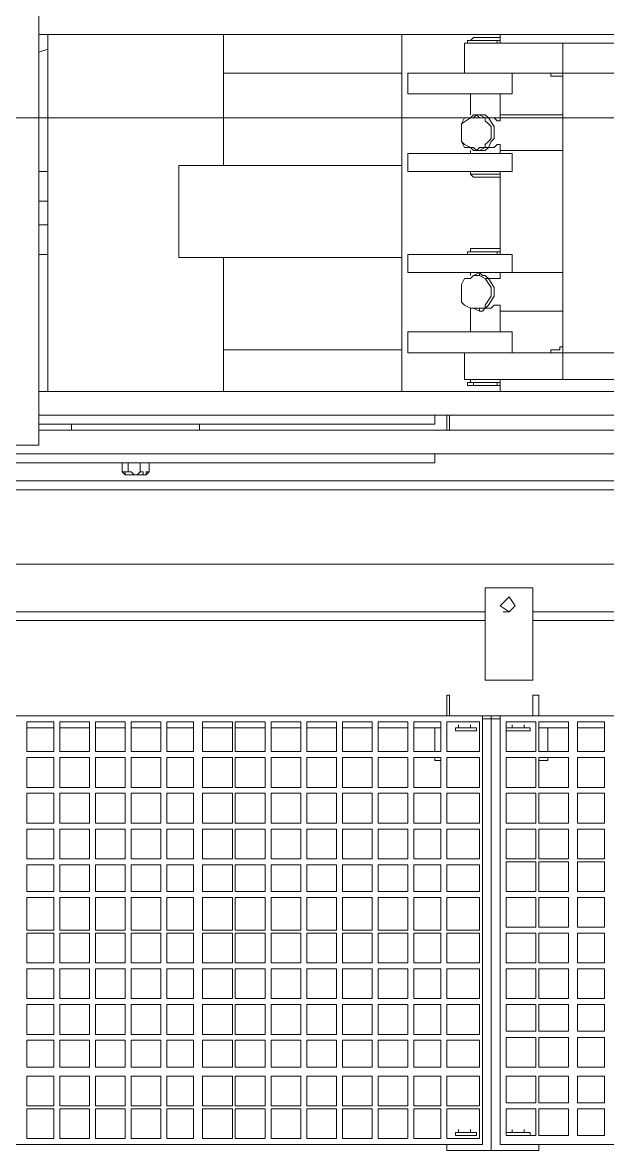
# Model space of a CAD drawing. Header units: metres. Extents: x -13933 to 152404, y -7861 to 21912.
# Drawn here: x 4011.9 to 4075.2, y 528.2 to 650.3 of the extents above; entities that cross this region are included whole.
import ezdxf

# ---------------------------------------------------------------- set-up
doc = ezdxf.new("R2010")
doc.units = ezdxf.units.M
doc.header["$LTSCALE"] = 100
doc.header["$MEASUREMENT"] = 0
doc.layers.get('0').update_dxf_attribs({"color": 9, "lineweight": 9})
doc.layers.add('25', color=9, linetype='Continuous', lineweight=9)
doc.layers.add('32-ekipman', color=9, linetype='Continuous', lineweight=9)
doc.styles.add('MuuM_TEXT-STANDART', font='ARIALN.TTF')
doc.dimstyles.new('MuuM_DIM200', dxfattribs={"dimscale": 20, "dimtxt": 2, "dimasz": 1, "dimexe": 1, "dimexo": 1, "dimgap": 1, "dimtad": 1, "dimdec": 1, "dimrnd": 0.5, "dimdsep": 46, "dimtxsty": 'MuuM_TEXT-STANDART', "dimblk": 'ARCHTICK', "dimcen": 0, "dimdle": 0.15, "dimclrd": 256, "dimclre": 256, "dimclrt": 256, "dimadec": 0, "dimazin": 0, "dimtfac": 5, "dimtdec": 1, "dimtix": 1, "dimtmove": 2, "dimatfit": 3, "dimldrblk": 'DOT', "dimfxl": 3, "dimfxlon": 1, "dimtolj": 1, "dimlwd": -1, "dimlwe": -1, "dimarcsym": 0})

# ---------------------------------------------------------------- blocks, each defined once
blk = doc.blocks.new('h')
for points in [[(181755.48, -16206.8), (181755.48, -16206.16)], [(181765.46, -16206.16), (181755.48, -16206.16)], [(181760.63, -16253.2), (181760.63, -16206.16)], [(181760.63, -16253.2), (181760.63, -16206.16)], [(181765.46, -16206.16), (181765.46, -16206.8)], [(181759.67, -16206.8), (181694.27, -16206.8)], [(181759.67, -16253.2), (181759.67, -16206.8)], [(181761.6, -16206.8), (181761.6, -16253.2)], [(181823.45, -16206.8), (181761.6, -16206.8)], [(181761.92, -16207.45), (181761.92, -16210.67)], [(181765.46, -16207.45), (181761.92, -16207.45)], [(181765.46, -16210.67), (181765.46, -16207.45)], [(181766.11, -16207.45), (181766.11, -16210.67)], [(181769.01, -16207.45), (181766.11, -16207.45)], [(181769.01, -16210.67), (181769.01, -16207.45)], [(181769.65, -16207.45), (181769.65, -16210.67)], [(181772.87, -16207.45), (181769.65, -16207.45)], [(181772.87, -16210.67), (181772.87, -16207.45)], [(181773.52, -16207.45), (181773.52, -16210.67)], [(181776.74, -16207.45), (181773.52, -16207.45)], [(181776.74, -16210.67), (181776.74, -16207.45)], [(181777.38, -16207.45), (181777.38, -16210.67)], [(181780.61, -16207.45), (181777.38, -16207.45)], [(181780.61, -16210.67), (181780.61, -16207.45)], [(181781.25, -16207.45), (181781.25, -16210.67)], [(181784.47, -16207.45), (181781.25, -16207.45)], [(181784.47, -16210.67), (181784.47, -16207.45)], [(181785.12, -16207.45), (181785.12, -16210.67)], [(181788.34, -16207.45), (181785.12, -16207.45)], [(181788.34, -16210.67), (181788.34, -16207.45)], [(181788.66, -16207.45), (181788.66, -16210.67)], [(181791.88, -16207.45), (181788.66, -16207.45)], [(181791.88, -16210.67), (181791.88, -16207.45)], [(181792.85, -16207.45), (181792.85, -16210.67)], [(181795.75, -16207.45), (181792.85, -16207.45)], [(181795.75, -16210.67), (181795.75, -16207.45)], [(181796.39, -16207.45), (181796.39, -16210.67)], [(181799.61, -16207.45), (181796.39, -16207.45)], [(181799.61, -16210.67), (181799.61, -16207.45)], [(181800.26, -16207.45), (181800.26, -16210.67)], [(181803.48, -16207.45), (181800.26, -16207.45)], [(181803.48, -16210.67), (181803.48, -16207.45)], [(181804.12, -16207.45), (181804.12, -16210.67)], [(181807.35, -16207.45), (181804.12, -16207.45)], [(181807.35, -16210.67), (181807.35, -16207.45)], [(181810.89, -16207.45), (181807.99, -16207.45)], [(181807.99, -16207.45), (181807.99, -16210.67)], [(181810.89, -16210.67), (181810.89, -16207.45)], [(181748.39, -16207.77), (181748.39, -16210.67)], [(181751.29, -16207.77), (181748.39, -16207.77)], [(181751.29, -16210.67), (181751.29, -16207.77)], [(181752.26, -16207.77), (181752.26, -16210.67)], [(181755.48, -16207.77), (181752.26, -16207.77)], [(181755.48, -16210.67), (181755.48, -16207.77)], [(181755.8, -16207.77), (181755.8, -16210.67)], [(181759.02, -16207.77), (181755.8, -16207.77)], [(181756.44, -16208.09), (181756.44, -16207.77)], [(181759.02, -16207.77), (181756.44, -16207.77)], [(181759.02, -16208.09), (181756.44, -16208.09)], [(181757.09, -16207.77), (181758.38, -16207.77)], [(181757.09, -16208.09), (181757.09, -16208.42)], [(181758.38, -16208.09), (181757.09, -16208.09)], [(181758.38, -16208.09), (181758.38, -16208.42)], [(181759.02, -16208.09), (181759.02, -16207.77)], [(181759.02, -16210.67), (181759.02, -16207.77)], [(181762.24, -16207.77), (181762.24, -16208.09)], [(181762.24, -16207.77), (181764.5, -16207.77)], [(181764.5, -16208.09), (181762.24, -16208.09)], [(181764.18, -16207.77), (181762.89, -16207.77)], [(181762.89, -16208.09), (181762.89, -16208.42)], [(181762.89, -16208.09), (181764.18, -16208.09)], [(181764.18, -16208.09), (181764.18, -16208.42)], [(181764.5, -16207.77), (181764.5, -16208.09)], [(181748.39, -16210.67), (181751.29, -16210.67)], [(181748.39, -16211.31), (181748.39, -16214.21)], [(181751.29, -16211.31), (181748.39, -16211.31)], [(181751.29, -16214.21), (181751.29, -16211.31)], [(181752.26, -16210.67), (181755.48, -16210.67)], [(181752.26, -16211.31), (181752.26, -16214.21)], [(181755.48, -16211.31), (181752.26, -16211.31)], [(181755.48, -16214.21), (181755.48, -16211.31)], [(181755.8, -16210.67), (181759.02, -16210.67)], [(181755.8, -16211.31), (181755.8, -16214.21)], [(181759.02, -16211.31), (181755.8, -16211.31)], [(181759.02, -16214.21), (181759.02, -16211.31)], [(181761.92, -16210.67), (181765.46, -16210.67)], [(181761.92, -16210.99), (181761.92, -16214.21)], [(181765.46, -16210.99), (181761.92, -16210.99)], [(181765.46, -16214.21), (181765.46, -16210.99)], [(181766.11, -16210.67), (181769.01, -16210.67)], [(181766.11, -16210.99), (181766.11, -16214.21)], [(181769.01, -16210.99), (181766.11, -16210.99)], [(181769.01, -16214.21), (181769.01, -16210.99)], [(181769.65, -16210.67), (181772.87, -16210.67)], [(181769.65, -16210.99), (181769.65, -16214.21)], [(181772.87, -16210.99), (181769.65, -16210.99)], [(181772.87, -16214.21), (181772.87, -16210.99)], [(181773.52, -16210.67), (181776.74, -16210.67)], [(181773.52, -16210.99), (181773.52, -16214.21)], [(181776.74, -16210.99), (181773.52, -16210.99)], [(181776.74, -16214.21), (181776.74, -16210.99)], [(181777.38, -16210.67), (181780.61, -16210.67)], [(181777.38, -16210.99), (181777.38, -16214.21)], [(181780.61, -16210.99), (181777.38, -16210.99)], [(181780.61, -16214.21), (181780.61, -16210.99)], [(181781.25, -16210.67), (181784.47, -16210.67)], [(181781.25, -16210.99), (181781.25, -16214.21)], [(181784.47, -16210.99), (181781.25, -16210.99)], [(181784.47, -16214.21), (181784.47, -16210.99)], [(181785.12, -16210.67), (181788.34, -16210.67)], [(181785.12, -16210.99), (181785.12, -16214.21)], [(181788.34, -16210.99), (181785.12, -16210.99)], [(181788.34, -16214.21), (181788.34, -16210.99)], [(181788.66, -16210.67), (181791.88, -16210.67)], [(181788.66, -16210.99), (181788.66, -16214.21)], [(181791.88, -16210.99), (181788.66, -16210.99)], [(181791.88, -16214.21), (181791.88, -16210.99)], [(181792.85, -16210.67), (181795.75, -16210.67)], [(181792.85, -16210.99), (181792.85, -16214.21)], [(181795.75, -16210.99), (181792.85, -16210.99)], [(181795.75, -16214.21), (181795.75, -16210.99)], [(181796.39, -16210.67), (181799.61, -16210.67)], [(181796.39, -16210.99), (181796.39, -16214.21)], [(181799.61, -16210.99), (181796.39, -16210.99)], [(181799.61, -16214.21), (181799.61, -16210.99)], [(181800.26, -16210.67), (181803.48, -16210.67)], [(181800.26, -16210.99), (181800.26, -16214.21)], [(181803.48, -16210.99), (181800.26, -16210.99)], [(181803.48, -16214.21), (181803.48, -16210.99)], [(181804.12, -16210.67), (181807.35, -16210.67)], [(181804.12, -16210.99), (181804.12, -16214.21)], [(181807.35, -16210.99), (181804.12, -16210.99)], [(181807.35, -16214.21), (181807.35, -16210.99)], [(181807.99, -16210.67), (181810.89, -16210.67)], [(181810.89, -16210.99), (181807.99, -16210.99)], [(181807.99, -16210.99), (181807.99, -16214.21)], [(181810.89, -16214.21), (181810.89, -16210.99)], [(181748.39, -16214.21), (181751.29, -16214.21)], [(181752.26, -16214.21), (181755.48, -16214.21)], [(181755.8, -16214.21), (181759.02, -16214.21)], [(181761.92, -16214.21), (181765.46, -16214.21)], [(181766.11, -16214.21), (181769.01, -16214.21)], [(181769.65, -16214.21), (181772.87, -16214.21)], [(181773.52, -16214.21), (181776.74, -16214.21)], [(181777.38, -16214.21), (181780.61, -16214.21)], [(181781.25, -16214.21), (181784.47, -16214.21)], [(181785.12, -16214.21), (181788.34, -16214.21)], [(181788.66, -16214.21), (181791.88, -16214.21)], [(181792.85, -16214.21), (181795.75, -16214.21)], [(181796.39, -16214.21), (181799.61, -16214.21)], [(181800.26, -16214.21), (181803.48, -16214.21)], [(181804.12, -16214.21), (181807.35, -16214.21)], [(181807.99, -16214.21), (181810.89, -16214.21)], [(181748.39, -16215.18), (181748.39, -16218.4)], [(181751.29, -16215.18), (181748.39, -16215.18)], [(181751.29, -16218.4), (181751.29, -16215.18)], [(181752.26, -16215.18), (181752.26, -16218.4)], [(181755.48, -16215.18), (181752.26, -16215.18)], [(181755.48, -16218.4), (181755.48, -16215.18)], [(181755.8, -16215.18), (181755.8, -16218.4)], [(181759.02, -16215.18), (181755.8, -16215.18)], [(181759.02, -16218.4), (181759.02, -16215.18)], [(181761.92, -16215.18), (181761.92, -16218.08)], [(181765.46, -16215.18), (181761.92, -16215.18)], [(181765.46, -16218.08), (181765.46, -16215.18)], [(181766.11, -16215.18), (181766.11, -16218.08)], [(181769.01, -16215.18), (181766.11, -16215.18)], [(181769.01, -16218.08), (181769.01, -16215.18)], [(181769.65, -16215.18), (181769.65, -16218.08)], [(181772.87, -16215.18), (181769.65, -16215.18)], [(181772.87, -16218.08), (181772.87, -16215.18)], [(181773.52, -16215.18), (181773.52, -16218.08)], [(181776.74, -16215.18), (181773.52, -16215.18)], [(181776.74, -16218.08), (181776.74, -16215.18)], [(181777.38, -16215.18), (181777.38, -16218.08)], [(181780.61, -16215.18), (181777.38, -16215.18)], [(181780.61, -16218.08), (181780.61, -16215.18)], [(181781.25, -16215.18), (181781.25, -16218.08)], [(181784.47, -16215.18), (181781.25, -16215.18)], [(181784.47, -16218.08), (181784.47, -16215.18)], [(181785.12, -16215.18), (181785.12, -16218.08)], [(181788.34, -16215.18), (181785.12, -16215.18)], [(181788.34, -16218.08), (181788.34, -16215.18)], [(181788.66, -16215.18), (181788.66, -16218.08)], [(181791.88, -16215.18), (181788.66, -16215.18)], [(181791.88, -16218.08), (181791.88, -16215.18)], [(181792.85, -16215.18), (181792.85, -16218.08)], [(181795.75, -16215.18), (181792.85, -16215.18)], [(181795.75, -16218.08), (181795.75, -16215.18)], [(181796.39, -16215.18), (181796.39, -16218.08)], [(181799.61, -16215.18), (181796.39, -16215.18)], [(181799.61, -16218.08), (181799.61, -16215.18)], [(181800.26, -16215.18), (181800.26, -16218.08)], [(181803.48, -16215.18), (181800.26, -16215.18)], [(181803.48, -16218.08), (181803.48, -16215.18)], [(181804.12, -16215.18), (181804.12, -16218.08)], [(181807.35, -16215.18), (181804.12, -16215.18)], [(181807.35, -16218.08), (181807.35, -16215.18)], [(181810.89, -16215.18), (181807.99, -16215.18)], [(181807.99, -16215.18), (181807.99, -16218.08)], [(181810.89, -16218.08), (181810.89, -16215.18)], [(181748.39, -16218.4), (181751.29, -16218.4)], [(181752.26, -16218.4), (181755.48, -16218.4)], [(181755.8, -16218.4), (181759.02, -16218.4)], [(181761.92, -16218.08), (181765.46, -16218.08)], [(181766.11, -16218.08), (181769.01, -16218.08)], [(181769.65, -16218.08), (181772.87, -16218.08)], [(181773.52, -16218.08), (181776.74, -16218.08)], [(181777.38, -16218.08), (181780.61, -16218.08)], [(181781.25, -16218.08), (181784.47, -16218.08)], [(181785.12, -16218.08), (181788.34, -16218.08)], [(181788.66, -16218.08), (181791.88, -16218.08)], [(181792.85, -16218.08), (181795.75, -16218.08)], [(181796.39, -16218.08), (181799.61, -16218.08)], [(181800.26, -16218.08), (181803.48, -16218.08)], [(181804.12, -16218.08), (181807.35, -16218.08)], [(181807.99, -16218.08), (181810.89, -16218.08)], [(181748.39, -16219.05), (181748.39, -16221.95)], [(181751.29, -16219.05), (181748.39, -16219.05)], [(181751.29, -16221.95), (181751.29, -16219.05)], [(181752.26, -16219.05), (181752.26, -16221.95)], [(181755.48, -16219.05), (181752.26, -16219.05)], [(181755.48, -16221.95), (181755.48, -16219.05)], [(181755.8, -16219.05), (181755.8, -16221.95)], [(181759.02, -16219.05), (181755.8, -16219.05)], [(181759.02, -16221.95), (181759.02, -16219.05)], [(181761.92, -16218.72), (181761.92, -16221.95)], [(181765.46, -16218.72), (181761.92, -16218.72)], [(181765.46, -16221.95), (181765.46, -16218.72)], [(181766.11, -16218.72), (181766.11, -16221.95)], [(181769.01, -16218.72), (181766.11, -16218.72)], [(181769.01, -16221.95), (181769.01, -16218.72)], [(181769.65, -16218.72), (181769.65, -16221.95)], [(181772.87, -16218.72), (181769.65, -16218.72)], [(181772.87, -16221.95), (181772.87, -16218.72)], [(181773.52, -16218.72), (181773.52, -16221.95)], [(181776.74, -16218.72), (181773.52, -16218.72)], [(181776.74, -16221.95), (181776.74, -16218.72)], [(181777.38, -16218.72), (181777.38, -16221.95)], [(181780.61, -16218.72), (181777.38, -16218.72)], [(181780.61, -16221.95), (181780.61, -16218.72)], [(181781.25, -16218.72), (181781.25, -16221.95)], [(181784.47, -16218.72), (181781.25, -16218.72)], [(181784.47, -16221.95), (181784.47, -16218.72)], [(181785.12, -16218.72), (181785.12, -16221.95)], [(181788.34, -16218.72), (181785.12, -16218.72)], [(181788.34, -16221.95), (181788.34, -16218.72)], [(181788.66, -16218.72), (181788.66, -16221.95)], [(181791.88, -16218.72), (181788.66, -16218.72)], [(181791.88, -16221.95), (181791.88, -16218.72)], [(181792.85, -16218.72), (181792.85, -16221.95)], [(181795.75, -16218.72), (181792.85, -16218.72)], [(181795.75, -16221.95), (181795.75, -16218.72)], [(181796.39, -16218.72), (181796.39, -16221.95)], [(181799.61, -16218.72), (181796.39, -16218.72)], [(181799.61, -16221.95), (181799.61, -16218.72)], [(181800.26, -16218.72), (181800.26, -16221.95)], [(181803.48, -16218.72), (181800.26, -16218.72)], [(181803.48, -16221.95), (181803.48, -16218.72)], [(181804.12, -16218.72), (181804.12, -16221.95)], [(181807.35, -16218.72), (181804.12, -16218.72)], [(181807.35, -16221.95), (181807.35, -16218.72)], [(181810.89, -16218.72), (181807.99, -16218.72)], [(181807.99, -16218.72), (181807.99, -16221.95)], [(181810.89, -16221.95), (181810.89, -16218.72)], [(181748.39, -16221.95), (181751.29, -16221.95)], [(181752.26, -16221.95), (181755.48, -16221.95)], [(181755.8, -16221.95), (181759.02, -16221.95)], [(181761.92, -16221.95), (181765.46, -16221.95)], [(181766.11, -16221.95), (181769.01, -16221.95)], [(181769.65, -16221.95), (181772.87, -16221.95)], [(181773.52, -16221.95), (181776.74, -16221.95)], [(181777.38, -16221.95), (181780.61, -16221.95)], [(181781.25, -16221.95), (181784.47, -16221.95)], [(181785.12, -16221.95), (181788.34, -16221.95)], [(181788.66, -16221.95), (181791.88, -16221.95)], [(181792.85, -16221.95), (181795.75, -16221.95)], [(181796.39, -16221.95), (181799.61, -16221.95)], [(181800.26, -16221.95), (181803.48, -16221.95)], [(181804.12, -16221.95), (181807.35, -16221.95)], [(181807.99, -16221.95), (181810.89, -16221.95)], [(181748.39, -16222.59), (181748.39, -16225.81)], [(181751.29, -16222.59), (181748.39, -16222.59)], [(181751.29, -16225.81), (181751.29, -16222.59)], [(181752.26, -16222.59), (181752.26, -16225.81)], [(181755.48, -16222.59), (181752.26, -16222.59)], [(181755.48, -16225.81), (181755.48, -16222.59)], [(181755.8, -16222.59), (181755.8, -16225.81)], [(181759.02, -16222.59), (181755.8, -16222.59)], [(181759.02, -16225.81), (181759.02, -16222.59)], [(181761.92, -16222.59), (181761.92, -16225.81)], [(181765.46, -16222.59), (181761.92, -16222.59)], [(181765.46, -16225.81), (181765.46, -16222.59)], [(181766.11, -16222.59), (181766.11, -16225.81)], [(181769.01, -16222.59), (181766.11, -16222.59)], [(181769.01, -16225.81), (181769.01, -16222.59)], [(181769.65, -16222.59), (181769.65, -16225.81)], [(181772.87, -16222.59), (181769.65, -16222.59)], [(181772.87, -16225.81), (181772.87, -16222.59)], [(181773.52, -16222.59), (181773.52, -16225.81)], [(181776.74, -16222.59), (181773.52, -16222.59)], [(181776.74, -16225.81), (181776.74, -16222.59)], [(181777.38, -16222.59), (181777.38, -16225.81)], [(181780.61, -16222.59), (181777.38, -16222.59)], [(181780.61, -16225.81), (181780.61, -16222.59)], [(181781.25, -16222.59), (181781.25, -16225.81)], [(181784.47, -16222.59), (181781.25, -16222.59)], [(181784.47, -16225.81), (181784.47, -16222.59)], [(181785.12, -16222.59), (181785.12, -16225.81)], [(181788.34, -16222.59), (181785.12, -16222.59)], [(181788.34, -16225.81), (181788.34, -16222.59)], [(181788.66, -16222.59), (181788.66, -16225.81)], [(181791.88, -16222.59), (181788.66, -16222.59)], [(181791.88, -16225.81), (181791.88, -16222.59)], [(181792.85, -16222.59), (181792.85, -16225.81)], [(181795.75, -16222.59), (181792.85, -16222.59)], [(181795.75, -16225.81), (181795.75, -16222.59)], [(181796.39, -16222.59), (181796.39, -16225.81)], [(181799.61, -16222.59), (181796.39, -16222.59)], [(181799.61, -16225.81), (181799.61, -16222.59)], [(181800.26, -16222.59), (181800.26, -16225.81)], [(181803.48, -16222.59), (181800.26, -16222.59)], [(181803.48, -16225.81), (181803.48, -16222.59)], [(181804.12, -16222.59), (181804.12, -16225.81)], [(181807.35, -16222.59), (181804.12, -16222.59)], [(181807.35, -16225.81), (181807.35, -16222.59)], [(181810.89, -16222.59), (181807.99, -16222.59)], [(181807.99, -16222.59), (181807.99, -16225.81)], [(181810.89, -16225.81), (181810.89, -16222.59)], [(181748.39, -16225.81), (181751.29, -16225.81)], [(181752.26, -16225.81), (181755.48, -16225.81)], [(181755.8, -16225.81), (181759.02, -16225.81)], [(181761.92, -16225.81), (181765.46, -16225.81)], [(181766.11, -16225.81), (181769.01, -16225.81)], [(181769.65, -16225.81), (181772.87, -16225.81)], [(181773.52, -16225.81), (181776.74, -16225.81)], [(181777.38, -16225.81), (181780.61, -16225.81)], [(181781.25, -16225.81), (181784.47, -16225.81)], [(181785.12, -16225.81), (181788.34, -16225.81)], [(181788.66, -16225.81), (181791.88, -16225.81)], [(181792.85, -16225.81), (181795.75, -16225.81)], [(181796.39, -16225.81), (181799.61, -16225.81)], [(181800.26, -16225.81), (181803.48, -16225.81)], [(181804.12, -16225.81), (181807.35, -16225.81)], [(181807.99, -16225.81), (181810.89, -16225.81)], [(181748.39, -16226.46), (181748.39, -16229.68)], [(181751.29, -16226.46), (181748.39, -16226.46)], [(181751.29, -16229.68), (181751.29, -16226.46)], [(181752.26, -16226.46), (181752.26, -16229.68)], [(181755.48, -16226.46), (181752.26, -16226.46)], [(181755.48, -16229.68), (181755.48, -16226.46)], [(181755.8, -16226.46), (181755.8, -16229.68)], [(181759.02, -16226.46), (181755.8, -16226.46)], [(181759.02, -16229.68), (181759.02, -16226.46)], [(181761.92, -16226.46), (181761.92, -16229.68)], [(181765.46, -16226.46), (181761.92, -16226.46)], [(181765.46, -16229.68), (181765.46, -16226.46)], [(181766.11, -16226.46), (181766.11, -16229.68)], [(181769.01, -16226.46), (181766.11, -16226.46)], [(181769.01, -16229.68), (181769.01, -16226.46)], [(181769.65, -16226.46), (181769.65, -16229.68)], [(181772.87, -16226.46), (181769.65, -16226.46)], [(181772.87, -16229.68), (181772.87, -16226.46)], [(181773.52, -16226.46), (181773.52, -16229.68)], [(181776.74, -16226.46), (181773.52, -16226.46)], [(181776.74, -16229.68), (181776.74, -16226.46)], [(181777.38, -16226.46), (181777.38, -16229.68)], [(181780.61, -16226.46), (181777.38, -16226.46)], [(181780.61, -16229.68), (181780.61, -16226.46)], [(181781.25, -16226.46), (181781.25, -16229.68)], [(181784.47, -16226.46), (181781.25, -16226.46)], [(181784.47, -16229.68), (181784.47, -16226.46)], [(181785.12, -16226.46), (181785.12, -16229.68)], [(181788.34, -16226.46), (181785.12, -16226.46)], [(181788.34, -16229.68), (181788.34, -16226.46)], [(181788.66, -16226.46), (181788.66, -16229.68)], [(181791.88, -16226.46), (181788.66, -16226.46)], [(181791.88, -16229.68), (181791.88, -16226.46)], [(181792.85, -16226.46), (181792.85, -16229.68)], [(181795.75, -16226.46), (181792.85, -16226.46)], [(181795.75, -16229.68), (181795.75, -16226.46)], [(181796.39, -16226.46), (181796.39, -16229.68)], [(181799.61, -16226.46), (181796.39, -16226.46)], [(181799.61, -16229.68), (181799.61, -16226.46)], [(181800.26, -16226.46), (181800.26, -16229.68)], [(181803.48, -16226.46), (181800.26, -16226.46)], [(181803.48, -16229.68), (181803.48, -16226.46)], [(181804.12, -16226.46), (181804.12, -16229.68)], [(181807.35, -16226.46), (181804.12, -16226.46)], [(181807.35, -16229.68), (181807.35, -16226.46)], [(181810.89, -16226.46), (181807.99, -16226.46)], [(181807.99, -16226.46), (181807.99, -16229.68)], [(181810.89, -16229.68), (181810.89, -16226.46)], [(181748.39, -16229.68), (181751.29, -16229.68)], [(181752.26, -16229.68), (181755.48, -16229.68)], [(181755.8, -16229.68), (181759.02, -16229.68)], [(181761.92, -16229.68), (181765.46, -16229.68)], [(181766.11, -16229.68), (181769.01, -16229.68)], [(181769.65, -16229.68), (181772.87, -16229.68)], [(181773.52, -16229.68), (181776.74, -16229.68)], [(181777.38, -16229.68), (181780.61, -16229.68)], [(181781.25, -16229.68), (181784.47, -16229.68)], [(181785.12, -16229.68), (181788.34, -16229.68)], [(181788.66, -16229.68), (181791.88, -16229.68)], [(181792.85, -16229.68), (181795.75, -16229.68)], [(181796.39, -16229.68), (181799.61, -16229.68)], [(181800.26, -16229.68), (181803.48, -16229.68)], [(181804.12, -16229.68), (181807.35, -16229.68)], [(181807.99, -16229.68), (181810.89, -16229.68)], [(181748.39, -16230.32), (181748.39, -16233.54)], [(181751.29, -16230.32), (181748.39, -16230.32)], [(181751.29, -16233.54), (181751.29, -16230.32)], [(181752.26, -16230.32), (181752.26, -16233.54)], [(181755.48, -16230.32), (181752.26, -16230.32)], [(181755.48, -16233.54), (181755.48, -16230.32)], [(181755.8, -16230.32), (181755.8, -16233.54)], [(181759.02, -16230.32), (181755.8, -16230.32)], [(181759.02, -16233.54), (181759.02, -16230.32)], [(181761.92, -16230), (181761.92, -16233.54)], [(181765.46, -16230), (181761.92, -16230)], [(181765.46, -16233.54), (181765.46, -16230)], [(181766.11, -16230), (181766.11, -16233.54)], [(181769.01, -16230), (181766.11, -16230)], [(181769.01, -16233.54), (181769.01, -16230)], [(181769.65, -16230), (181769.65, -16233.54)], [(181772.87, -16230), (181769.65, -16230)], [(181772.87, -16233.54), (181772.87, -16230)], [(181776.74, -16230), (181773.52, -16230)], [(181773.52, -16230), (181773.52, -16233.54)], [(181776.74, -16233.54), (181776.74, -16230)], [(181780.61, -16230), (181777.38, -16230)], [(181777.38, -16230), (181777.38, -16233.54)], [(181780.61, -16233.54), (181780.61, -16230)], [(181784.47, -16230), (181781.25, -16230)], [(181781.25, -16230), (181781.25, -16233.54)], [(181784.47, -16233.54), (181784.47, -16230)], [(181788.34, -16230), (181785.12, -16230)], [(181785.12, -16230), (181785.12, -16233.54)], [(181788.34, -16233.54), (181788.34, -16230)], [(181791.88, -16230), (181788.66, -16230)], [(181788.66, -16230), (181788.66, -16233.54)], [(181791.88, -16233.54), (181791.88, -16230)], [(181795.75, -16230), (181792.85, -16230)], [(181792.85, -16230), (181792.85, -16233.54)], [(181795.75, -16233.54), (181795.75, -16230)], [(181799.61, -16230), (181796.39, -16230)], [(181796.39, -16230), (181796.39, -16233.54)], [(181799.61, -16233.54), (181799.61, -16230)], [(181803.48, -16230), (181800.26, -16230)], [(181800.26, -16230), (181800.26, -16233.54)], [(181803.48, -16233.54), (181803.48, -16230)], [(181807.35, -16230), (181804.12, -16230)], [(181804.12, -16230), (181804.12, -16233.54)], [(181807.35, -16233.54), (181807.35, -16230)], [(181810.89, -16230), (181807.99, -16230)], [(181807.99, -16230), (181807.99, -16233.54)], [(181810.89, -16233.54), (181810.89, -16230)], [(181748.39, -16233.54), (181751.29, -16233.54)], [(181748.39, -16234.19), (181748.39, -16237.41)], [(181751.29, -16234.19), (181748.39, -16234.19)], [(181751.29, -16237.41), (181751.29, -16234.19)], [(181752.26, -16233.54), (181755.48, -16233.54)], [(181752.26, -16234.19), (181752.26, -16237.41)], [(181755.48, -16234.19), (181752.26, -16234.19)], [(181755.48, -16237.41), (181755.48, -16234.19)], [(181755.8, -16233.54), (181759.02, -16233.54)], [(181755.8, -16234.19), (181755.8, -16237.41)], [(181759.02, -16234.19), (181755.8, -16234.19)], [(181759.02, -16237.41), (181759.02, -16234.19)], [(181761.92, -16233.54), (181765.46, -16233.54)], [(181761.92, -16234.19), (181761.92, -16237.09)], [(181765.46, -16234.19), (181761.92, -16234.19)], [(181765.46, -16237.09), (181765.46, -16234.19)], [(181766.11, -16233.54), (181769.01, -16233.54)], [(181766.11, -16234.19), (181766.11, -16237.09)], [(181769.01, -16234.19), (181766.11, -16234.19)], [(181769.01, -16237.09), (181769.01, -16234.19)], [(181769.65, -16233.54), (181772.87, -16233.54)], [(181769.65, -16234.19), (181769.65, -16237.09)], [(181772.87, -16234.19), (181769.65, -16234.19)], [(181772.87, -16237.09), (181772.87, -16234.19)], [(181773.52, -16233.54), (181776.74, -16233.54)], [(181776.74, -16234.19), (181773.52, -16234.19)], [(181773.52, -16234.19), (181773.52, -16237.09)], [(181776.74, -16237.09), (181776.74, -16234.19)], [(181777.38, -16233.54), (181780.61, -16233.54)], [(181780.61, -16234.19), (181777.38, -16234.19)], [(181777.38, -16234.19), (181777.38, -16237.09)], [(181780.61, -16237.09), (181780.61, -16234.19)], [(181781.25, -16233.54), (181784.47, -16233.54)], [(181784.47, -16234.19), (181781.25, -16234.19)], [(181781.25, -16234.19), (181781.25, -16237.09)], [(181784.47, -16237.09), (181784.47, -16234.19)], [(181785.12, -16233.54), (181788.34, -16233.54)], [(181788.34, -16234.19), (181785.12, -16234.19)], [(181785.12, -16234.19), (181785.12, -16237.09)], [(181788.34, -16237.09), (181788.34, -16234.19)], [(181788.66, -16233.54), (181791.88, -16233.54)], [(181791.88, -16234.19), (181788.66, -16234.19)], [(181788.66, -16234.19), (181788.66, -16237.09)], [(181791.88, -16237.09), (181791.88, -16234.19)], [(181792.85, -16233.54), (181795.75, -16233.54)], [(181795.75, -16234.19), (181792.85, -16234.19)], [(181792.85, -16234.19), (181792.85, -16237.09)], [(181795.75, -16237.09), (181795.75, -16234.19)], [(181796.39, -16233.54), (181799.61, -16233.54)], [(181799.61, -16234.19), (181796.39, -16234.19)], [(181796.39, -16234.19), (181796.39, -16237.09)], [(181799.61, -16237.09), (181799.61, -16234.19)], [(181800.26, -16233.54), (181803.48, -16233.54)], [(181803.48, -16234.19), (181800.26, -16234.19)], [(181800.26, -16234.19), (181800.26, -16237.09)], [(181803.48, -16237.09), (181803.48, -16234.19)], [(181804.12, -16233.54), (181807.35, -16233.54)], [(181807.35, -16234.19), (181804.12, -16234.19)], [(181804.12, -16234.19), (181804.12, -16237.09)], [(181807.35, -16237.09), (181807.35, -16234.19)], [(181807.99, -16233.54), (181810.89, -16233.54)], [(181810.89, -16234.19), (181807.99, -16234.19)], [(181807.99, -16234.19), (181807.99, -16237.09)], [(181810.89, -16237.09), (181810.89, -16234.19)], [(181748.39, -16237.41), (181751.29, -16237.41)], [(181748.39, -16237.73), (181748.39, -16240.95)], [(181751.29, -16237.73), (181748.39, -16237.73)], [(181751.29, -16240.95), (181751.29, -16237.73)], [(181752.26, -16237.41), (181755.48, -16237.41)], [(181752.26, -16237.73), (181752.26, -16240.95)], [(181755.48, -16237.73), (181752.26, -16237.73)], [(181755.48, -16240.95), (181755.48, -16237.73)], [(181755.8, -16237.41), (181759.02, -16237.41)], [(181755.8, -16237.73), (181755.8, -16240.95)], [(181759.02, -16237.73), (181755.8, -16237.73)], [(181759.02, -16240.95), (181759.02, -16237.73)], [(181761.92, -16237.09), (181765.46, -16237.09)], [(181761.92, -16237.73), (181761.92, -16240.95)], [(181765.46, -16237.73), (181761.92, -16237.73)], [(181765.46, -16240.95), (181765.46, -16237.73)], [(181766.11, -16237.09), (181769.01, -16237.09)], [(181766.11, -16237.73), (181766.11, -16240.95)], [(181769.01, -16237.73), (181766.11, -16237.73)], [(181769.01, -16240.95), (181769.01, -16237.73)], [(181769.65, -16237.09), (181772.87, -16237.09)], [(181769.65, -16237.73), (181769.65, -16240.95)], [(181772.87, -16237.73), (181769.65, -16237.73)], [(181772.87, -16240.95), (181772.87, -16237.73)], [(181773.52, -16237.09), (181776.74, -16237.09)], [(181776.74, -16237.73), (181773.52, -16237.73)], [(181773.52, -16237.73), (181773.52, -16240.95)], [(181776.74, -16240.95), (181776.74, -16237.73)], [(181777.38, -16237.09), (181780.61, -16237.09)], [(181780.61, -16237.73), (181777.38, -16237.73)], [(181777.38, -16237.73), (181777.38, -16240.95)], [(181780.61, -16240.95), (181780.61, -16237.73)], [(181781.25, -16237.09), (181784.47, -16237.09)], [(181784.47, -16237.73), (181781.25, -16237.73)], [(181781.25, -16237.73), (181781.25, -16240.95)], [(181784.47, -16240.95), (181784.47, -16237.73)], [(181785.12, -16237.09), (181788.34, -16237.09)], [(181788.34, -16237.73), (181785.12, -16237.73)], [(181785.12, -16237.73), (181785.12, -16240.95)], [(181788.34, -16240.95), (181788.34, -16237.73)], [(181788.66, -16237.09), (181791.88, -16237.09)], [(181791.88, -16237.73), (181788.66, -16237.73)], [(181788.66, -16237.73), (181788.66, -16240.95)], [(181791.88, -16240.95), (181791.88, -16237.73)], [(181792.85, -16237.09), (181795.75, -16237.09)], [(181795.75, -16237.73), (181792.85, -16237.73)], [(181792.85, -16237.73), (181792.85, -16240.95)], [(181795.75, -16240.95), (181795.75, -16237.73)], [(181796.39, -16237.09), (181799.61, -16237.09)], [(181799.61, -16237.73), (181796.39, -16237.73)], [(181796.39, -16237.73), (181796.39, -16240.95)], [(181799.61, -16240.95), (181799.61, -16237.73)], [(181800.26, -16237.09), (181803.48, -16237.09)], [(181803.48, -16237.73), (181800.26, -16237.73)], [(181800.26, -16237.73), (181800.26, -16240.95)], [(181803.48, -16240.95), (181803.48, -16237.73)], [(181804.12, -16237.09), (181807.35, -16237.09)], [(181807.35, -16237.73), (181804.12, -16237.73)], [(181804.12, -16237.73), (181804.12, -16240.95)], [(181807.35, -16240.95), (181807.35, -16237.73)], [(181807.99, -16237.09), (181810.89, -16237.09)], [(181810.89, -16237.73), (181807.99, -16237.73)], [(181807.99, -16237.73), (181807.99, -16240.95)], [(181810.89, -16240.95), (181810.89, -16237.73)], [(181748.39, -16240.95), (181751.29, -16240.95)], [(181748.39, -16241.6), (181748.39, -16244.82)], [(181751.29, -16241.6), (181748.39, -16241.6)], [(181751.29, -16244.82), (181751.29, -16241.6)], [(181752.26, -16240.95), (181755.48, -16240.95)], [(181752.26, -16241.6), (181752.26, -16244.82)], [(181755.48, -16241.6), (181752.26, -16241.6)], [(181755.48, -16244.82), (181755.48, -16241.6)], [(181755.8, -16240.95), (181759.02, -16240.95)], [(181755.8, -16241.6), (181755.8, -16244.82)], [(181759.02, -16241.6), (181755.8, -16241.6)], [(181759.02, -16244.82), (181759.02, -16241.6)], [(181761.92, -16240.95), (181765.46, -16240.95)], [(181761.92, -16241.6), (181761.92, -16244.82)], [(181765.46, -16241.6), (181761.92, -16241.6)], [(181765.46, -16244.82), (181765.46, -16241.6)], [(181766.11, -16240.95), (181769.01, -16240.95)], [(181766.11, -16241.6), (181766.11, -16244.82)], [(181769.01, -16241.6), (181766.11, -16241.6)], [(181769.01, -16244.82), (181769.01, -16241.6)], [(181769.65, -16240.95), (181772.87, -16240.95)], [(181769.65, -16241.6), (181769.65, -16244.82)], [(181772.87, -16241.6), (181769.65, -16241.6)], [(181772.87, -16244.82), (181772.87, -16241.6)], [(181773.52, -16240.95), (181776.74, -16240.95)], [(181776.74, -16241.6), (181773.52, -16241.6)], [(181773.52, -16241.6), (181773.52, -16244.82)], [(181776.74, -16244.82), (181776.74, -16241.6)], [(181777.38, -16240.95), (181780.61, -16240.95)], [(181780.61, -16241.6), (181777.38, -16241.6)], [(181777.38, -16241.6), (181777.38, -16244.82)], [(181780.61, -16244.82), (181780.61, -16241.6)], [(181781.25, -16240.95), (181784.47, -16240.95)], [(181784.47, -16241.6), (181781.25, -16241.6)], [(181781.25, -16241.6), (181781.25, -16244.82)], [(181784.47, -16244.82), (181784.47, -16241.6)], [(181785.12, -16240.95), (181788.34, -16240.95)], [(181788.34, -16241.6), (181785.12, -16241.6)], [(181785.12, -16241.6), (181785.12, -16244.82)], [(181788.34, -16244.82), (181788.34, -16241.6)], [(181788.66, -16240.95), (181791.88, -16240.95)], [(181791.88, -16241.6), (181788.66, -16241.6)], [(181788.66, -16241.6), (181788.66, -16244.82)], [(181791.88, -16244.82), (181791.88, -16241.6)], [(181792.85, -16240.95), (181795.75, -16240.95)], [(181795.75, -16241.6), (181792.85, -16241.6)], [(181792.85, -16241.6), (181792.85, -16244.82)], [(181795.75, -16244.82), (181795.75, -16241.6)], [(181796.39, -16240.95), (181799.61, -16240.95)], [(181799.61, -16241.6), (181796.39, -16241.6)], [(181796.39, -16241.6), (181796.39, -16244.82)], [(181799.61, -16244.82), (181799.61, -16241.6)], [(181800.26, -16240.95), (181803.48, -16240.95)], [(181803.48, -16241.6), (181800.26, -16241.6)], [(181800.26, -16241.6), (181800.26, -16244.82)], [(181803.48, -16244.82), (181803.48, -16241.6)], [(181804.12, -16240.95), (181807.35, -16240.95)], [(181807.35, -16241.6), (181804.12, -16241.6)], [(181804.12, -16241.6), (181804.12, -16244.82)], [(181807.35, -16244.82), (181807.35, -16241.6)], [(181807.99, -16240.95), (181810.89, -16240.95)], [(181810.89, -16241.6), (181807.99, -16241.6)], [(181807.99, -16241.6), (181807.99, -16244.82)], [(181810.89, -16244.82), (181810.89, -16241.6)], [(181748.39, -16244.82), (181751.29, -16244.82)], [(181748.39, -16245.46), (181748.39, -16248.69)], [(181751.29, -16245.46), (181748.39, -16245.46)], [(181751.29, -16248.69), (181751.29, -16245.46)], [(181752.26, -16244.82), (181755.48, -16244.82)], [(181752.26, -16245.46), (181752.26, -16248.69)], [(181755.48, -16245.46), (181752.26, -16245.46)], [(181755.48, -16248.69), (181755.48, -16245.46)], [(181755.8, -16244.82), (181759.02, -16244.82)], [(181755.8, -16245.46), (181755.8, -16248.69)], [(181759.02, -16245.46), (181755.8, -16245.46)], [(181759.02, -16248.69), (181759.02, -16245.46)], [(181761.92, -16244.82), (181765.46, -16244.82)], [(181761.92, -16245.46), (181761.92, -16248.69)], [(181765.46, -16245.46), (181761.92, -16245.46)], [(181765.46, -16248.69), (181765.46, -16245.46)], [(181766.11, -16244.82), (181769.01, -16244.82)], [(181766.11, -16245.46), (181766.11, -16248.69)], [(181769.01, -16245.46), (181766.11, -16245.46)], [(181769.01, -16248.69), (181769.01, -16245.46)], [(181769.65, -16244.82), (181772.87, -16244.82)], [(181769.65, -16245.46), (181769.65, -16248.69)], [(181772.87, -16245.46), (181769.65, -16245.46)], [(181772.87, -16248.69), (181772.87, -16245.46)], [(181773.52, -16244.82), (181776.74, -16244.82)], [(181776.74, -16245.46), (181773.52, -16245.46)], [(181773.52, -16245.46), (181773.52, -16248.69)], [(181776.74, -16248.69), (181776.74, -16245.46)], [(181777.38, -16244.82), (181780.61, -16244.82)], [(181780.61, -16245.46), (181777.38, -16245.46)], [(181777.38, -16245.46), (181777.38, -16248.69)], [(181780.61, -16248.69), (181780.61, -16245.46)], [(181781.25, -16244.82), (181784.47, -16244.82)], [(181784.47, -16245.46), (181781.25, -16245.46)], [(181781.25, -16245.46), (181781.25, -16248.69)], [(181784.47, -16248.69), (181784.47, -16245.46)], [(181785.12, -16244.82), (181788.34, -16244.82)], [(181788.34, -16245.46), (181785.12, -16245.46)], [(181785.12, -16245.46), (181785.12, -16248.69)], [(181788.34, -16248.69), (181788.34, -16245.46)], [(181788.66, -16244.82), (181791.88, -16244.82)], [(181791.88, -16245.46), (181788.66, -16245.46)], [(181788.66, -16245.46), (181788.66, -16248.69)], [(181791.88, -16248.69), (181791.88, -16245.46)], [(181792.85, -16244.82), (181795.75, -16244.82)], [(181795.75, -16245.46), (181792.85, -16245.46)], [(181792.85, -16245.46), (181792.85, -16248.69)], [(181795.75, -16248.69), (181795.75, -16245.46)], [(181796.39, -16244.82), (181799.61, -16244.82)], [(181799.61, -16245.46), (181796.39, -16245.46)], [(181796.39, -16245.46), (181796.39, -16248.69)], [(181799.61, -16248.69), (181799.61, -16245.46)], [(181800.26, -16244.82), (181803.48, -16244.82)], [(181803.48, -16245.46), (181800.26, -16245.46)], [(181800.26, -16245.46), (181800.26, -16248.69)], [(181803.48, -16248.69), (181803.48, -16245.46)], [(181804.12, -16244.82), (181807.35, -16244.82)], [(181807.35, -16245.46), (181804.12, -16245.46)], [(181804.12, -16245.46), (181804.12, -16248.69)], [(181807.35, -16248.69), (181807.35, -16245.46)], [(181807.99, -16244.82), (181810.89, -16244.82)], [(181810.89, -16245.46), (181807.99, -16245.46)], [(181807.99, -16245.46), (181807.99, -16248.69)], [(181810.89, -16248.69), (181810.89, -16245.46)], [(181748.39, -16248.69), (181751.29, -16248.69)], [(181752.26, -16248.69), (181755.48, -16248.69)], [(181754.51, -16248.69), (181754.51, -16248.36)], [(181754.51, -16248.36), (181755.48, -16248.36)], [(181755.8, -16248.69), (181759.02, -16248.69)], [(181761.92, -16248.69), (181765.46, -16248.69)], [(181766.11, -16248.36), (181766.75, -16248.36)], [(181766.11, -16248.69), (181769.01, -16248.69)], [(181766.75, -16248.36), (181766.75, -16248.69)], [(181769.65, -16248.69), (181772.87, -16248.69)], [(181773.52, -16248.69), (181776.74, -16248.69)], [(181777.38, -16248.69), (181780.61, -16248.69)], [(181781.25, -16248.69), (181784.47, -16248.69)], [(181785.12, -16248.69), (181788.34, -16248.69)], [(181788.66, -16248.69), (181791.88, -16248.69)], [(181792.85, -16248.69), (181795.75, -16248.69)], [(181796.39, -16248.69), (181799.61, -16248.69)], [(181800.26, -16248.69), (181803.48, -16248.69)], [(181804.12, -16248.69), (181807.35, -16248.69)], [(181807.99, -16248.69), (181810.89, -16248.69)], [(181748.39, -16249.33), (181748.39, -16252.55)], [(181751.29, -16249.33), (181748.39, -16249.33)], [(181751.29, -16252.55), (181751.29, -16249.33)], [(181752.26, -16249.33), (181752.26, -16252.55)], [(181755.48, -16249.33), (181752.26, -16249.33)], [(181754.51, -16251.91), (181754.51, -16249.33)], [(181755.48, -16252.55), (181755.48, -16249.33)], [(181755.8, -16249.33), (181755.8, -16252.55)], [(181759.02, -16249.33), (181755.8, -16249.33)], [(181759.02, -16252.55), (181759.02, -16249.33)], [(181761.92, -16249.33), (181761.92, -16252.55)], [(181765.46, -16249.33), (181761.92, -16249.33)], [(181765.46, -16252.55), (181765.46, -16249.33)], [(181766.11, -16249.33), (181766.11, -16252.55)], [(181769.01, -16249.33), (181766.11, -16249.33)], [(181766.75, -16249.33), (181766.75, -16251.91)], [(181769.01, -16252.55), (181769.01, -16249.33)], [(181769.65, -16249.33), (181769.65, -16252.55)], [(181772.87, -16249.33), (181769.65, -16249.33)], [(181772.87, -16252.55), (181772.87, -16249.33)], [(181776.74, -16249.33), (181773.52, -16249.33)], [(181773.52, -16249.33), (181773.52, -16252.55)], [(181776.74, -16252.55), (181776.74, -16249.33)], [(181780.61, -16249.33), (181777.38, -16249.33)], [(181777.38, -16249.33), (181777.38, -16252.55)], [(181780.61, -16252.55), (181780.61, -16249.33)], [(181784.47, -16249.33), (181781.25, -16249.33)], [(181781.25, -16249.33), (181781.25, -16252.55)], [(181784.47, -16252.55), (181784.47, -16249.33)], [(181788.34, -16249.33), (181785.12, -16249.33)], [(181785.12, -16249.33), (181785.12, -16252.55)], [(181788.34, -16252.55), (181788.34, -16249.33)], [(181791.88, -16249.33), (181788.66, -16249.33)], [(181788.66, -16249.33), (181788.66, -16252.55)], [(181791.88, -16252.55), (181791.88, -16249.33)], [(181795.75, -16249.33), (181792.85, -16249.33)], [(181792.85, -16249.33), (181792.85, -16252.55)], [(181795.75, -16252.55), (181795.75, -16249.33)], [(181799.61, -16249.33), (181796.39, -16249.33)], [(181796.39, -16249.33), (181796.39, -16252.55)], [(181799.61, -16252.55), (181799.61, -16249.33)], [(181803.48, -16249.33), (181800.26, -16249.33)], [(181800.26, -16249.33), (181800.26, -16252.55)], [(181803.48, -16252.55), (181803.48, -16249.33)], [(181807.35, -16249.33), (181804.12, -16249.33)], [(181804.12, -16249.33), (181804.12, -16252.55)], [(181807.35, -16252.55), (181807.35, -16249.33)], [(181810.89, -16249.33), (181807.99, -16249.33)], [(181807.99, -16249.33), (181807.99, -16252.55)], [(181810.89, -16252.55), (181810.89, -16249.33)], [(181756.44, -16251.91), (181756.44, -16251.59)], [(181759.02, -16251.59), (181756.44, -16251.59)], [(181757.09, -16251.59), (181758.38, -16251.59)], [(181759.02, -16251.91), (181759.02, -16251.59)], [(181762.24, -16251.59), (181762.24, -16251.91)], [(181762.24, -16251.59), (181764.5, -16251.59)], [(181764.18, -16251.59), (181762.89, -16251.59)], [(181764.5, -16251.59), (181764.5, -16251.91)], [(181751.29, -16251.91), (181748.39, -16251.91)], [(181748.39, -16252.55), (181751.29, -16252.55)], [(181755.48, -16251.91), (181752.26, -16251.91)], [(181752.26, -16252.55), (181755.48, -16252.55)], [(181755.8, -16252.55), (181759.02, -16252.55)], [(181759.02, -16251.91), (181756.44, -16251.91)], [(181757.09, -16251.91), (181757.09, -16252.23)], [(181758.38, -16251.91), (181757.09, -16251.91)], [(181758.38, -16251.91), (181758.38, -16252.23)], [(181759.67, -16252.87), (181761.6, -16252.87)], [(181761.92, -16252.55), (181765.46, -16252.55)], [(181764.5, -16251.91), (181762.24, -16251.91)], [(181762.89, -16251.91), (181762.89, -16252.23)], [(181762.89, -16251.91), (181764.18, -16251.91)], [(181764.18, -16251.91), (181764.18, -16252.23)], [(181769.01, -16251.91), (181766.11, -16251.91)], [(181766.11, -16252.55), (181769.01, -16252.55)], [(181772.87, -16251.91), (181769.65, -16251.91)], [(181769.65, -16252.55), (181772.87, -16252.55)], [(181776.74, -16251.91), (181773.52, -16251.91)], [(181773.52, -16252.55), (181776.74, -16252.55)], [(181780.61, -16251.91), (181777.38, -16251.91)], [(181777.38, -16252.55), (181780.61, -16252.55)], [(181784.47, -16251.91), (181781.25, -16251.91)], [(181781.25, -16252.55), (181784.47, -16252.55)], [(181788.34, -16251.91), (181785.12, -16251.91)], [(181785.12, -16252.55), (181788.34, -16252.55)], [(181791.88, -16251.91), (181788.66, -16251.91)], [(181788.66, -16252.55), (181791.88, -16252.55)], [(181795.75, -16251.91), (181792.85, -16251.91)], [(181792.85, -16252.55), (181795.75, -16252.55)], [(181799.61, -16251.91), (181796.39, -16251.91)], [(181796.39, -16252.55), (181799.61, -16252.55)], [(181803.48, -16251.91), (181800.26, -16251.91)], [(181800.26, -16252.55), (181803.48, -16252.55)], [(181807.35, -16251.91), (181804.12, -16251.91)], [(181804.12, -16252.55), (181807.35, -16252.55)], [(181810.89, -16251.91), (181807.99, -16251.91)], [(181807.99, -16252.55), (181810.89, -16252.55)], [(181694.27, -16253.2), (181759.67, -16253.2)], [(181755.48, -16253.2), (181698.13, -16253.2)], [(181755.48, -16255.45), (181755.48, -16253.2)], [(181755.48, -16253.52), (181755.48, -16253.2), (181755.8, -16253.2)], [(181756.12, -16253.52), (181756.12, -16253.2), (181756.77, -16253.2)], [(181765.14, -16253.2), (181756.12, -16253.2)], [(181756.12, -16253.52), (181756.12, -16255.45)], [(181760.63, -16253.2), (181756.77, -16253.2)], [(181760.63, -16253.2), (181764.5, -16253.2)], [(181761.6, -16253.2), (181823.45, -16253.2)], [(181765.14, -16253.52), (181765.14, -16253.2), (181764.5, -16253.2)], [(181765.14, -16255.45), (181765.14, -16253.52)], [(181765.46, -16253.2), (181765.46, -16255.45)], [(181818.94, -16253.2), (181765.46, -16253.2)], [(181765.46, -16253.52), (181765.46, -16253.2), (181765.46, -16253.2)], [(181756.12, -16255.45), (181755.48, -16255.45)], [(181765.46, -16255.45), (181765.14, -16255.45)], [(181756.12, -16267.05), (181756.12, -16257.06)], [(181756.12, -16257.06), (181761.28, -16257.06)], [(181761.28, -16257.06), (181761.28, -16267.05)], [(181686.53, -16263.51), (181756.12, -16263.51)], [(181761.28, -16263.51), (181846.65, -16263.51)], [(181693.94, -16264.47), (181756.12, -16264.47)], [(181759.67, -16265.12), (181758.7, -16264.47), (181758.05, -16265.12), (181758.7, -16266.08), (181759.67, -16265.12)], [(181758.7, -16264.47), (181759.34, -16264.47)], [(181761.28, -16264.47), (181846.65, -16264.47)], [(181761.28, -16267.05), (181756.12, -16267.05)], [(181693.94, -16269.63), (181894.01, -16269.63)], [(181892.72, -16277.68), (181698.78, -16277.68)], [(181892.72, -16278.65), (181698.78, -16278.65)], [(181797.68, -16279.61), (181798, -16279.29)], [(181797.68, -16279.61), (181798, -16279.61), (181798, -16279.29), (181798.33, -16279.29), (181798.33, -16279.61), (181798.65, -16279.61)], [(181797.68, -16280.58), (181797.68, -16279.61)], [(181798, -16279.29), (181800.26, -16279.29)], [(181798.65, -16279.61), (181798.65, -16279.61), (181798.97, -16279.29), (181799.29, -16279.29), (181799.61, -16279.61), (181799.94, -16279.61)], [(181798.65, -16280.58), (181798.65, -16279.61)], [(181799.94, -16279.61), (181800.26, -16279.61), (181800.26, -16279.29), (181800.26, -16279.29), (181800.26, -16279.61), (181800.58, -16279.61)], [(181799.94, -16280.58), (181799.94, -16279.61)], [(181800.58, -16279.61), (181800.26, -16279.29)], [(181800.58, -16280.58), (181800.58, -16279.61)], [(181831.51, -16280.58), (181766.75, -16280.58)], [(181766.75, -16280.58), (181766.75, -16281.55)], [(181801.87, -16280.58), (181796.71, -16280.58)], [(181796.71, -16280.58), (181796.71, -16280.58)], [(181797.68, -16280.58), (181800.58, -16280.58)], [(181798, -16280.58), (181800.26, -16280.58)], [(181798, -16280.58), (181798, -16280.58)], [(181801.87, -16280.58), (181801.87, -16280.58)], [(181901.1, -16281.55), (181695.55, -16281.55)], [(181809.6, -16282.51), (181855.67, -16282.51)], [(181809.6, -16282.51), (181809.6, -16284.77)], [(181809.6, -16284.12), (181692.65, -16284.12)], [(181765.14, -16284.12), (181765.14, -16285.74)], [(181765.46, -16284.12), (181765.46, -16285.74)], [(181792.2, -16284.12), (181806.06, -16284.12)], [(181792.2, -16284.77), (181792.2, -16284.12)], [(181806.06, -16284.77), (181806.06, -16284.12)], [(181809.6, -16285.74), (181686.86, -16285.74)], [(181800.9, -16284.77), (181766.75, -16284.77)], [(181766.75, -16284.77), (181766.75, -16285.74)], [(181799.29, -16284.77), (181806.06, -16284.77)], [(181809.6, -16284.77), (181806.06, -16284.77)], [(181809.6, -16284.77), (181809.6, -16285.41)], [(181809.6, -16330.19), (181809.6, -16285.41)], [(181809.6, -16288.31), (181686.86, -16288.31)], [(181770.3, -16288.31), (181759.67, -16288.31)], [(181759.67, -16288.31), (181759.67, -16289.6)], [(181759.67, -16288.96), (181762.89, -16288.96)], [(181759.67, -16288.96), (181762.89, -16288.96)], [(181759.67, -16288.96), (181762.57, -16288.96)], [(181759.67, -16288.96), (181759.67, -16289.28)], [(181759.67, -16288.96), (181759.67, -16288.96)], [(181763.21, -16289.28), (181759.67, -16289.28)], [(181759.67, -16289.28), (181759.67, -16289.6)], [(181759.99, -16288.96), (181763.21, -16288.96)], [(181759.99, -16289.28), (181759.99, -16288.96)], [(181762.57, -16288.96), (181762.89, -16288.96)], [(181762.57, -16288.96), (181762.57, -16289.28)], [(181762.89, -16289.28), (181762.89, -16289.6)], [(181763.21, -16288.96), (181763.21, -16289.28)], [(181770.3, -16288.31), (181770.3, -16326.97)], [(181808.63, -16288.31), (181789.63, -16288.31)], [(181789.63, -16288.31), (181789.63, -16302.81)], [(181808.63, -16288.31), (181808.63, -16326.97)], [(181718.11, -16289.6), (181763.53, -16289.6)], [(181752.9, -16292.5), (181752.9, -16289.6)], [(181763.53, -16292.5), (181763.53, -16289.6)], [(181729.06, -16292.5), (181754.19, -16292.5)], [(181731.31, -16292.5), (181763.53, -16292.5)], [(181753.22, -16292.5), (181752.9, -16292.5), (181752.9, -16292.82)], [(181752.9, -16293.15), (181752.9, -16293.15), (181753.22, -16293.15), (181753.22, -16292.82)], [(181752.9, -16292.82), (181752.9, -16292.82), (181752.9, -16293.15)], [(181752.9, -16322.14), (181752.9, -16293.15)], [(181752.9, -16322.14), (181752.9, -16293.15)], [(181754.19, -16292.82), (181753.22, -16292.82)], [(181754.19, -16292.5), (181754.19, -16292.82)], [(181769.65, -16292.5), (181758.38, -16292.5)], [(181758.38, -16292.5), (181758.38, -16294.76)], [(181769.65, -16294.76), (181769.65, -16292.5)], [(181789.63, -16292.82), (181770.3, -16292.82)], [(181769.65, -16294.76), (181758.38, -16294.76)], [(181759.67, -16294.76), (181759.67, -16297.01)], [(181759.67, -16294.76), (181759.67, -16297.66)], [(181762.89, -16294.76), (181762.89, -16297.33)], [(181752.9, -16297.01), (181759.67, -16297.01)], [(181759.67, -16297.33), (181759.67, -16297.66)], [(181759.67, -16297.66), (181759.67, -16297.33)], [(181761.28, -16297.33), (181760.95, -16297.33), (181760.63, -16297.33), (181760.31, -16297.66), (181759.67, -16297.66)], [(181761.92, -16301.2), (181761.92, -16300.88), (181761.28, -16300.56), (181760.95, -16300.56), (181760.31, -16299.59), (181760.31, -16298.62), (181760.95, -16297.66), (181761.28, -16297.33), (181761.92, -16297.33)], [(181762.24, -16300.88), (181761.92, -16300.88), (181761.28, -16300.56), (181761.28, -16300.56), (181760.63, -16299.59), (181760.63, -16298.62), (181761.28, -16297.66), (181761.28, -16297.33), (181761.92, -16297.33), (181762.24, -16297.33)], [(181761.92, -16297.01), (181761.6, -16297.01), (181761.28, -16297.33)], [(181762.57, -16297.33), (181761.92, -16297.01)], [(181761.92, -16297.33), (181761.92, -16297.01)], [(181761.92, -16301.2), (181762.57, -16300.88), (181762.89, -16300.56), (181763.53, -16300.56), (181763.85, -16299.91), (181763.85, -16299.59), (181763.85, -16298.94), (181763.85, -16298.62), (181763.85, -16297.98), (181763.53, -16297.66), (181762.89, -16297.33), (181762.57, -16297.33)], [(181762.24, -16300.88), (181762.57, -16300.88), (181762.89, -16300.56), (181763.53, -16300.56), (181763.85, -16299.91), (181763.85, -16299.59), (181763.85, -16298.94), (181763.85, -16298.62), (181763.85, -16297.98), (181763.53, -16297.66), (181762.89, -16297.33), (181762.57, -16297.33), (181762.24, -16297.33)], [(181752.9, -16301.2), (181759.67, -16301.2)], [(181769.65, -16301.2), (181758.38, -16301.2)], [(181758.38, -16301.2), (181758.38, -16303.13)], [(181759.67, -16300.56), (181759.67, -16301.2)], [(181759.67, -16300.56), (181759.67, -16300.56), (181760.31, -16300.56), (181760.63, -16300.56), (181760.95, -16300.56)], [(181760.95, -16300.56), (181761.28, -16300.88), (181761.6, -16300.88), (181761.92, -16301.2)], [(181762.89, -16300.88), (181762.89, -16301.2)], [(181769.65, -16303.13), (181769.65, -16301.2)], [(181794.46, -16302.81), (181770.3, -16302.81)], [(181794.46, -16303.13), (181794.46, -16302.81), (181794.46, -16302.81)], [(181769.65, -16303.13), (181758.38, -16303.13)], [(181759.67, -16303.13), (181763.21, -16303.13)], [(181759.67, -16303.13), (181759.67, -16312.15)], [(181759.67, -16303.13), (181759.67, -16303.45)], [(181759.67, -16303.45), (181762.89, -16303.45)], [(181759.67, -16303.45), (181759.67, -16303.78)], [(181759.67, -16303.78), (181762.57, -16303.78)], [(181759.67, -16303.78), (181762.89, -16303.78)], [(181759.99, -16303.45), (181759.99, -16303.13)], [(181763.21, -16303.45), (181759.99, -16303.45)], [(181762.89, -16303.78), (181762.57, -16303.78)], [(181762.89, -16303.45), (181762.89, -16303.78)], [(181763.21, -16303.45), (181763.21, -16303.13)], [(181794.46, -16303.13), (181794.46, -16303.13)], [(181794.46, -16312.15), (181794.46, -16303.13)], [(181809.6, -16303.13), (181808.63, -16303.13)], [(181808.63, -16306.35), (181809.6, -16306.35)], [(181809.6, -16308.93), (181808.63, -16308.93)], [(181769.65, -16312.15), (181758.38, -16312.15)], [(181758.38, -16312.15), (181758.38, -16314.09)], [(181759.67, -16311.51), (181762.57, -16311.51)], [(181759.67, -16311.51), (181759.67, -16311.83)], [(181759.67, -16311.83), (181762.89, -16311.83)], [(181759.67, -16311.83), (181759.67, -16312.15)], [(181763.21, -16312.15), (181759.67, -16312.15)], [(181759.67, -16312.15), (181762.89, -16312.15)], [(181759.99, -16312.15), (181763.21, -16312.15)], [(181762.57, -16311.51), (181762.89, -16311.83)], [(181762.89, -16311.83), (181762.89, -16312.15)], [(181769.65, -16312.15), (181769.65, -16314.09)], [(181794.46, -16312.48), (181794.46, -16312.15)], [(181794.46, -16312.8), (181794.46, -16312.48)], [(181808.63, -16312.15), (181809.6, -16312.15)], [(181794.46, -16312.8), (181770.3, -16312.8)], [(181789.63, -16312.8), (181789.63, -16326.97)], [(181752.9, -16314.41), (181759.67, -16314.41)], [(181769.65, -16314.09), (181758.38, -16314.09)], [(181759.67, -16314.09), (181759.67, -16314.41)], [(181759.67, -16314.09), (181759.67, -16314.73)], [(181761.28, -16314.41), (181760.95, -16314.73), (181760.63, -16314.73), (181760.31, -16314.73), (181759.99, -16315.05), (181759.67, -16315.05), (181759.67, -16314.73)], [(181761.92, -16314.41), (181761.92, -16314.41), (181761.28, -16314.73), (181760.95, -16314.73), (181760.63, -16315.37), (181760.31, -16315.7), (181760.31, -16316.99), (181760.95, -16317.95), (181761.28, -16317.95), (181761.92, -16318.27)], [(181762.24, -16314.41), (181761.92, -16314.73), (181761.28, -16314.73), (181761.28, -16315.05), (181760.95, -16315.37), (181760.63, -16315.7), (181760.63, -16316.99), (181760.95, -16317.31), (181761.28, -16317.63), (181761.28, -16317.95), (181761.92, -16317.95), (181762.24, -16318.27)], [(181761.92, -16314.41), (181761.28, -16314.41)], [(181761.92, -16314.41), (181762.57, -16314.41), (181762.89, -16314.73), (181763.53, -16314.73), (181763.85, -16315.37), (181763.85, -16315.7), (181763.85, -16316.34), (181763.85, -16316.99), (181763.85, -16317.31), (181763.53, -16317.95), (181762.89, -16317.95), (181762.57, -16318.27)], [(181762.24, -16314.41), (181762.57, -16314.73), (181762.89, -16314.73), (181763.53, -16315.05), (181763.85, -16315.37), (181763.85, -16315.7), (181763.85, -16316.34), (181763.85, -16316.99), (181763.85, -16317.31), (181762.89, -16317.95), (181762.57, -16317.95), (181762.24, -16318.27)], [(181762.89, -16314.09), (181762.89, -16314.41)], [(181752.9, -16318.27), (181759.67, -16318.27)], [(181759.67, -16317.95), (181759.67, -16317.63), (181759.99, -16317.63), (181760.31, -16317.95), (181760.63, -16317.95), (181760.95, -16317.95)], [(181759.67, -16317.95), (181759.67, -16317.95)], [(181759.67, -16317.95), (181759.67, -16320.53)], [(181759.67, -16318.27), (181759.67, -16320.53)], [(181760.95, -16317.95), (181761.28, -16318.27), (181761.92, -16318.27)], [(181762.57, -16318.27), (181761.92, -16318.27)], [(181761.92, -16318.27), (181761.92, -16318.27)], [(181762.89, -16318.27), (181762.89, -16320.53)], [(181769.65, -16320.53), (181758.38, -16320.53)], [(181758.38, -16320.53), (181758.38, -16322.78)], [(181769.65, -16320.53), (181769.65, -16322.78)], [(181753.22, -16322.46), (181752.9, -16322.46), (181752.9, -16322.14)], [(181752.9, -16322.14), (181752.9, -16322.46)], [(181752.9, -16322.46), (181752.9, -16322.46), (181752.9, -16322.78), (181753.22, -16322.78), (181753.22, -16322.78)], [(181754.19, -16322.46), (181753.22, -16322.46)], [(181754.19, -16322.78), (181754.19, -16322.46)], [(181754.19, -16322.78), (181729.06, -16322.78)], [(181731.31, -16322.78), (181763.53, -16322.78)], [(181752.9, -16322.78), (181752.9, -16326.01)], [(181769.65, -16322.78), (181758.38, -16322.78)], [(181759.67, -16322.78), (181759.67, -16322.78)], [(181759.67, -16322.78), (181759.67, -16322.78)], [(181762.89, -16322.78), (181762.89, -16322.78)], [(181763.53, -16326.01), (181763.53, -16322.78)], [(181770.3, -16322.78), (181789.63, -16322.78)], [(181763.53, -16326.01), (181710.05, -16326.01)], [(181759.67, -16326.01), (181763.21, -16326.01)], [(181759.67, -16326.01), (181759.67, -16326.97)], [(181759.67, -16326.01), (181759.67, -16326.33)], [(181759.99, -16326.33), (181759.99, -16326.01)], [(181763.21, -16326.33), (181763.21, -16326.01)], [(181808.63, -16325.36), (181809.6, -16325.04)], [(181809.6, -16326.97), (181686.86, -16326.97)], [(181759.67, -16326.33), (181762.89, -16326.33)], [(181759.67, -16326.33), (181762.89, -16326.33)], [(181759.67, -16326.33), (181759.67, -16326.65)], [(181759.67, -16326.33), (181759.67, -16326.33)], [(181759.67, -16326.65), (181762.57, -16326.65)], [(181770.3, -16326.97), (181759.67, -16326.97)], [(181763.21, -16326.33), (181759.99, -16326.33)], [(181762.89, -16326.33), (181762.57, -16326.65)], [(181762.89, -16326.33), (181762.89, -16326.33)], [(181765.14, -16326.97), (181765.14, -16326.97)], [(181765.46, -16326.97), (181765.46, -16326.97)], [(181809.6, -16326.97), (181789.63, -16326.97)], [(181797.36, -16326.97), (181797.36, -16326.97)], [(181800.9, -16326.97), (181800.9, -16326.97)]]:
    blk.add_lwpolyline(points)
blk = doc.blocks.new('_ArchTick')
at = {"color": 0, "linetype": 'ByBlock', "const_width": 0.15}
blk.add_lwpolyline([(-0.5, -0.5), (0.5, 0.5)], dxfattribs=at)
blk = doc.blocks.new('*D842')
at = {"layer": '25', "transparency": 16777216}
for p, q in [((875, -32730.79), (875, -32650.79)), ((4425, -32730.79), (4425, -32650.79)), ((872, -32670.79), (4428, -32670.79))]:
    blk.add_line(p, q, dxfattribs=at)
at = {"layer": '25', "transparency": 16777216, "xscale": 20, "yscale": 20, "zscale": 20, "rotation": 180}
blk.add_blockref('_ArchTick', (875, -32670.79), dxfattribs=at)
at = {"layer": '25', "transparency": 16777216, "xscale": 20, "yscale": 20, "zscale": 20}
blk.add_blockref('_ArchTick', (4425, -32670.79), dxfattribs=at)
at = {"layer": '25', "transparency": 16777216, "insert": (2650, -32625.26), "char_height": 50, "attachment_point": 5, "style": 'MuuM_TEXT-STANDART'}
blk.add_mtext('\\A1;3550', dxfattribs=at)
blk = doc.blocks.new('_Dot')
at = {"color": 0, "linetype": 'ByBlock', "lineweight": -2}
blk.add_line((-0.5, 0), (-1, 0), dxfattribs=at)
at = {"color": 0, "linetype": 'ByBlock', "const_width": 0.5}
blk.add_lwpolyline([(-0.25, 0, 1), (0.25, 0, 1)], format="xyb", close=True, dxfattribs=at)
blk = doc.blocks.new('2.bod.Mimari')
at = {"layer": '32-ekipman', "ltscale": 2, "rotation": 180}
blk.add_blockref('h', (185823.25, -24307.96), dxfattribs=at)
at = {"layer": '25'}
dim = blk.add_linear_dim(base=(4425, -7990), p1=(875, -8249.42), p2=(4425, -8179.39), dimstyle='MuuM_DIM200', override={"dimtxt": 2.5}, dxfattribs=at)
dim.commit()
dim.dimension.update_dxf_attribs({"geometry": '*D842', "text_midpoint": (2650, -7944.47), "insert": (0, 24680.79)})

msp = doc.modelspace()

# ---------------------------------------------------------------- block references
msp.add_blockref('2.bod.Mimari', (0, 8630))

doc.saveas('drawing.dxf')
